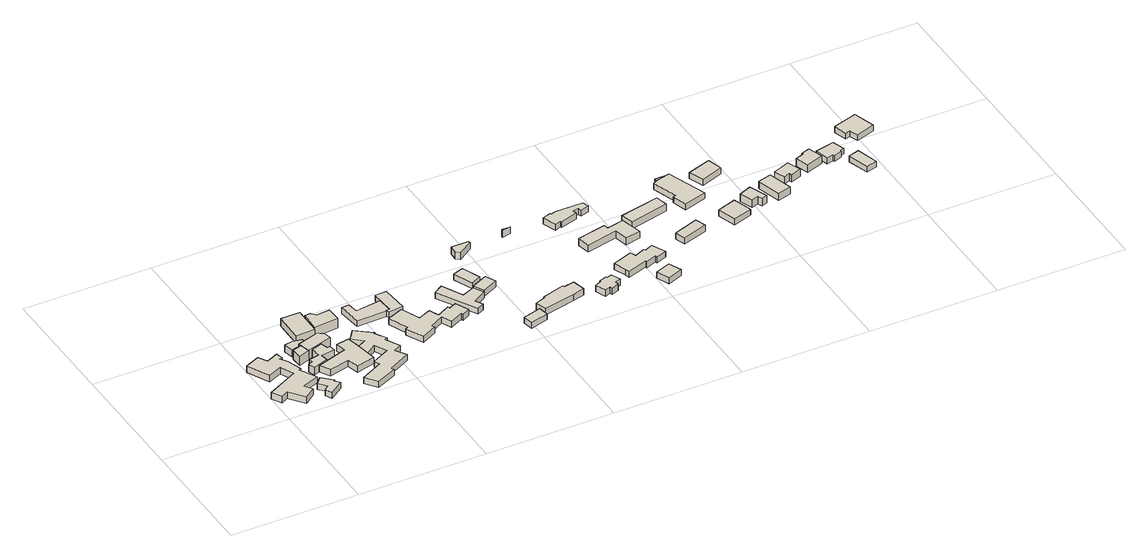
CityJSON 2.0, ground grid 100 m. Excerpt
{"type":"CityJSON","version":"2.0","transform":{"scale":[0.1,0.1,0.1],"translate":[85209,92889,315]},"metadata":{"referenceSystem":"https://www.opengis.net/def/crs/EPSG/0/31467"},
"CityObjects":{
"building1":{"type":"Building","geometry":[{"type":"Solid","lod":"1","boundaries":[[[[0,1,2,3,4,5,6,7,8,9,10,11,12,13,14,15,16,17,18]],[[17,19,20,18]],[[16,21,19,17]],[[15,22,21,16]],[[14,23,22,15]],[[13,24,23,14]],[[12,25,24,13]],[[11,26,25,12]],[[10,27,26,11]],[[9,28,27,10]],[[8,29,28,9]],[[7,30,29,8]],[[6,31,30,7]],[[5,32,31,6]],[[4,33,32,5]],[[3,34,33,4]],[[2,35,34,3]],[[1,36,35,2]],[[0,37,36,1]],[[18,20,37,0]],[[19,21,22,23,24,25,26,27,28,29,30,31,32,33,34,35,36,37,20]]]]}]},
"building2":{"type":"Building","geometry":[{"type":"Solid","lod":"1","boundaries":[[[[38,39,40,41,42,43,44,45]],[[44,46,47,45]],[[43,48,46,44]],[[42,49,48,43]],[[41,50,49,42]],[[40,51,50,41]],[[39,52,51,40]],[[38,53,52,39]],[[45,47,53,38]],[[46,48,49,50,51,52,53,47]]]]}]},
"building3":{"type":"Building","geometry":[{"type":"Solid","lod":"1","boundaries":[[[[54,55,56,57]],[[56,58,59,57]],[[55,60,58,56]],[[54,61,60,55]],[[57,59,61,54]],[[58,60,61,59]]]]}]},
"building4":{"type":"Building","geometry":[{"type":"Solid","lod":"1","boundaries":[[[[62,63,64,65,66]],[[65,67,68,66]],[[64,69,67,65]],[[63,70,69,64]],[[62,71,70,63]],[[66,68,71,62]],[[67,69,70,71,68]]]]}]},
"building5":{"type":"Building","geometry":[{"type":"Solid","lod":"1","boundaries":[[[[72,73,74,75,76,77,78,79,80,81,82,83]],[[82,84,85,83]],[[81,86,84,82]],[[80,87,86,81]],[[79,88,87,80]],[[78,89,88,79]],[[77,90,89,78]],[[76,91,90,77]],[[75,92,91,76]],[[74,93,92,75]],[[73,94,93,74]],[[72,95,94,73]],[[83,85,95,72]],[[84,86,87,88,89,90,91,92,93,94,95,85]]]]}]},
"building6":{"type":"Building","geometry":[{"type":"Solid","lod":"1","boundaries":[[[[96,54,57,97,98,99,100]],[[99,101,102,100]],[[98,103,101,99]],[[97,104,103,98]],[[57,105,104,97]],[[54,106,105,57]],[[96,107,106,54]],[[100,102,107,96]],[[101,103,104,105,106,107,102]]]]}]},
"building7":{"type":"Building","geometry":[{"type":"Solid","lod":"1","boundaries":[[[[108,109,110,111,112,113,114,115,116]],[[115,117,118,116]],[[114,119,117,115]],[[113,120,119,114]],[[112,121,120,113]],[[111,122,121,112]],[[110,123,122,111]],[[109,124,123,110]],[[108,125,124,109]],[[116,118,125,108]],[[117,119,120,121,122,123,124,125,118]]]]}]},
"building8":{"type":"Building","geometry":[{"type":"Solid","lod":"1","boundaries":[[[[126,127,128,129,130]],[[129,131,132,130]],[[128,133,131,129]],[[127,134,133,128]],[[126,135,134,127]],[[130,132,135,126]],[[131,133,134,135,132]]]]}]},
"building9":{"type":"Building","geometry":[{"type":"Solid","lod":"1","boundaries":[[[[136,137,138,139,140,141,142,143,144,145,146,147,148,149,150,151,152,153,154,155]],[[154,156,157,155]],[[153,158,156,154]],[[152,159,158,153]],[[151,160,159,152]],[[150,161,160,151]],[[149,162,161,150]],[[148,163,162,149]],[[147,164,163,148]],[[146,165,164,147]],[[145,166,165,146]],[[144,167,166,145]],[[143,168,167,144]],[[142,169,168,143]],[[141,170,169,142]],[[140,171,170,141]],[[139,172,171,140]],[[138,173,172,139]],[[137,174,173,138]],[[136,175,174,137]],[[155,157,175,136]],[[156,158,159,160,161,162,163,164,165,166,167,168,169,170,171,172,173,174,175,157]]]]}]},
"building10":{"type":"Building","geometry":[{"type":"Solid","lod":"1","boundaries":[[[[176,177,178,179,180,181]],[[180,182,183,181]],[[179,184,182,180]],[[178,185,184,179]],[[177,186,185,178]],[[176,187,186,177]],[[181,183,187,176]],[[182,184,185,186,187,183]]]]}]},
"building11":{"type":"Building","geometry":[{"type":"Solid","lod":"1","boundaries":[[[[188,189,190,191,192,193]],[[192,194,195,193]],[[191,196,194,192]],[[190,197,196,191]],[[189,198,197,190]],[[188,199,198,189]],[[193,195,199,188]],[[194,196,197,198,199,195]]]]}]},
"building12":{"type":"Building","geometry":[{"type":"Solid","lod":"1","boundaries":[[[[200,201,202,203,204,205]],[[204,206,207,205]],[[203,208,206,204]],[[202,209,208,203]],[[201,210,209,202]],[[200,211,210,201]],[[205,207,211,200]],[[206,208,209,210,211,207]]]]}]},
"building13":{"type":"Building","geometry":[{"type":"Solid","lod":"1","boundaries":[[[[212,213,214,215,216,217,218,219,220,221,222,223,224,225,226,227,228,229]],[[228,230,231,229]],[[227,232,230,228]],[[226,233,232,227]],[[225,234,233,226]],[[224,235,234,225]],[[223,236,235,224]],[[222,237,236,223]],[[221,238,237,222]],[[220,239,238,221]],[[219,240,239,220]],[[218,241,240,219]],[[217,242,241,218]],[[216,243,242,217]],[[215,244,243,216]],[[214,245,244,215]],[[213,246,245,214]],[[212,247,246,213]],[[229,231,247,212]],[[230,232,233,234,235,236,237,238,239,240,241,242,243,244,245,246,247,231]]]]}]},
"building14":{"type":"Building","geometry":[{"type":"Solid","lod":"1","boundaries":[[[[248,249,250,251,252,253,254,255]],[[254,256,257,255]],[[253,258,256,254]],[[252,259,258,253]],[[251,260,259,252]],[[250,261,260,251]],[[249,262,261,250]],[[248,263,262,249]],[[255,257,263,248]],[[256,258,259,260,261,262,263,257]]]]}]},
"building15":{"type":"Building","geometry":[{"type":"Solid","lod":"1","boundaries":[[[[264,265,266,267]],[[266,268,269,267]],[[265,270,268,266]],[[264,271,270,265]],[[267,269,271,264]],[[268,270,271,269]]]]}]},
"building16":{"type":"Building","geometry":[{"type":"Solid","lod":"1","boundaries":[[[[272,273,274,275]],[[274,276,277,275]],[[273,278,276,274]],[[272,279,278,273]],[[275,277,279,272]],[[276,278,279,277]]]]}]},
"building17":{"type":"Building","geometry":[{"type":"Solid","lod":"1","boundaries":[[[[280,281,282,283]],[[282,284,285,283]],[[281,286,284,282]],[[280,287,286,281]],[[283,285,287,280]],[[284,286,287,285]]]]}]},
"building18":{"type":"Building","geometry":[{"type":"Solid","lod":"1","boundaries":[[[[288,289,290,291,292]],[[291,293,294,292]],[[290,295,293,291]],[[289,296,295,290]],[[288,297,296,289]],[[292,294,297,288]],[[293,295,296,297,294]]]]}]},
"building19":{"type":"Building","geometry":[{"type":"Solid","lod":"1","boundaries":[[[[298,299,300,301,302,303,304,305,306]],[[305,307,308,306]],[[304,309,307,305]],[[303,310,309,304]],[[302,311,310,303]],[[301,312,311,302]],[[300,313,312,301]],[[299,314,313,300]],[[298,315,314,299]],[[306,308,315,298]],[[307,309,310,311,312,313,314,315,308]]]]}]},
"building20":{"type":"Building","geometry":[{"type":"Solid","lod":"1","boundaries":[[[[316,317,318]],[[317,319,320,318]],[[316,321,319,317]],[[318,320,321,316]],[[319,321,320]]]]}]},
"building21":{"type":"Building","geometry":[{"type":"Solid","lod":"1","boundaries":[[[[322,323,324,325,326,327,328,329,330,331,332,333]],[[332,334,335,333]],[[331,336,334,332]],[[330,337,336,331]],[[329,338,337,330]],[[328,339,338,329]],[[327,340,339,328]],[[326,341,340,327]],[[325,342,341,326]],[[324,343,342,325]],[[323,344,343,324]],[[322,345,344,323]],[[333,335,345,322]],[[334,336,337,338,339,340,341,342,343,344,345,335]]]]}]},
"building22":{"type":"Building","geometry":[{"type":"Solid","lod":"1","boundaries":[[[[346,347,348,349,350,351,352,353,354,355,356,357,358]],[[357,359,360,358]],[[356,361,359,357]],[[355,362,361,356]],[[354,363,362,355]],[[353,364,363,354]],[[352,365,364,353]],[[351,366,365,352]],[[350,367,366,351]],[[349,368,367,350]],[[348,369,368,349]],[[347,370,369,348]],[[346,371,370,347]],[[358,360,371,346]],[[359,361,362,363,364,365,366,367,368,369,370,371,360]]]]}]},
"building23":{"type":"Building","geometry":[{"type":"Solid","lod":"1","boundaries":[[[[372,373,374,375,376,377,378,379,380,381,382,383,384]],[[383,385,386,384]],[[382,387,385,383]],[[381,388,387,382]],[[380,389,388,381]],[[379,390,389,380]],[[378,391,390,379]],[[377,392,391,378]],[[376,393,392,377]],[[375,394,393,376]],[[374,395,394,375]],[[373,396,395,374]],[[372,397,396,373]],[[384,386,397,372]],[[385,387,388,389,390,391,392,393,394,395,396,397,386]]]]}]},
"building24":{"type":"Building","geometry":[{"type":"Solid","lod":"1","boundaries":[[[[398,399,400,401,402,403,404,405]],[[404,406,407,405]],[[403,408,406,404]],[[402,409,408,403]],[[401,410,409,402]],[[400,411,410,401]],[[399,412,411,400]],[[398,413,412,399]],[[405,407,413,398]],[[406,408,409,410,411,412,413,407]]]]}]},
"building25":{"type":"Building","geometry":[{"type":"Solid","lod":"1","boundaries":[[[[414,415,416,417]],[[416,418,419,417]],[[415,420,418,416]],[[414,421,420,415]],[[417,419,421,414]],[[418,420,421,419]]]]}]},
"building26":{"type":"Building","geometry":[{"type":"Solid","lod":"1","boundaries":[[[[422,423,424,425]],[[424,426,427,425]],[[423,428,426,424]],[[422,429,428,423]],[[425,427,429,422]],[[426,428,429,427]]]]}]},
"building27":{"type":"Building","geometry":[{"type":"Solid","lod":"1","boundaries":[[[[430,431,432,433]],[[432,434,435,433]],[[431,436,434,432]],[[430,437,436,431]],[[433,435,437,430]],[[434,436,437,435]]]]}]},
"building28":{"type":"Building","geometry":[{"type":"Solid","lod":"1","boundaries":[[[[438,439,440,441,442,443,444]],[[443,445,446,444]],[[442,447,445,443]],[[441,448,447,442]],[[440,449,448,441]],[[439,450,449,440]],[[438,451,450,439]],[[444,446,451,438]],[[445,447,448,449,450,451,446]]]]}]},
"building29":{"type":"Building","geometry":[{"type":"Solid","lod":"1","boundaries":[[[[452,453,454,455]],[[454,456,457,455]],[[453,458,456,454]],[[452,459,458,453]],[[455,457,459,452]],[[456,458,459,457]]]]}]},
"building30":{"type":"Building","geometry":[{"type":"Solid","lod":"1","boundaries":[[[[460,461,462,463]],[[462,464,465,463]],[[461,466,464,462]],[[460,467,466,461]],[[463,465,467,460]],[[464,466,467,465]]]]}]},
"building31":{"type":"Building","geometry":[{"type":"Solid","lod":"1","boundaries":[[[[468,469,470,471,472]],[[471,473,474,472]],[[470,475,473,471]],[[469,476,475,470]],[[468,477,476,469]],[[472,474,477,468]],[[473,475,476,477,474]]]]}]},
"building32":{"type":"Building","geometry":[{"type":"Solid","lod":"1","boundaries":[[[[478,479,480,481,482,483]],[[482,484,485,483]],[[481,486,484,482]],[[480,487,486,481]],[[479,488,487,480]],[[478,489,488,479]],[[483,485,489,478]],[[484,486,487,488,489,485]]]]}]},
"building33":{"type":"Building","geometry":[{"type":"Solid","lod":"1","boundaries":[[[[490,491,492,493]],[[492,494,495,493]],[[491,496,494,492]],[[490,497,496,491]],[[493,495,497,490]],[[494,496,497,495]]]]}]},
"building34":{"type":"Building","geometry":[{"type":"Solid","lod":"1","boundaries":[[[[498,499,500,501,502,503]],[[502,504,505,503]],[[501,506,504,502]],[[500,507,506,501]],[[499,508,507,500]],[[498,509,508,499]],[[503,505,509,498]],[[504,506,507,508,509,505]]]]}]},
"building35":{"type":"Building","geometry":[{"type":"Solid","lod":"1","boundaries":[[[[510,511,512,513,514,515]],[[514,516,517,515]],[[513,518,516,514]],[[512,519,518,513]],[[511,520,519,512]],[[510,521,520,511]],[[515,517,521,510]],[[516,518,519,520,521,517]]]]}]},
"building36":{"type":"Building","geometry":[{"type":"Solid","lod":"1","boundaries":[[[[522,523,524,525,526,527,528,529]],[[528,530,531,529]],[[527,532,530,528]],[[526,533,532,527]],[[525,534,533,526]],[[524,535,534,525]],[[523,536,535,524]],[[522,537,536,523]],[[529,531,537,522]],[[530,532,533,534,535,536,537,531]]]]}]},
"building37":{"type":"Building","geometry":[{"type":"Solid","lod":"1","boundaries":[[[[538,539,540,541]],[[540,542,543,541]],[[539,544,542,540]],[[538,545,544,539]],[[541,543,545,538]],[[542,544,545,543]]]]}]},
"building38":{"type":"Building","geometry":[{"type":"Solid","lod":"1","boundaries":[[[[546,547,548,549,550,551,552]],[[551,553,554,552]],[[550,555,553,551]],[[549,556,555,550]],[[548,557,556,549]],[[547,558,557,548]],[[546,559,558,547]],[[552,554,559,546]],[[553,555,556,557,558,559,554]]]]}]}
},
"vertices":[
[157,599,62],[117,668,62],[5,619,62],[90,446,62],[198,493,62],[245,389,62],[5,266,62],[49,189,62],[104,220,62],[194,104,62],[281,167,62],[240,229,62],[370,277,62],[299,407,62],[315,416,62],[278,530,62],[242,582,62],[264,587,62],[250,642,62],[264,587,8],[250,642,8],[242,582,8],[278,530,8],[315,416,8],[299,407,8],[370,277,8],[240,229,8],[281,167,8],[194,104,8],[104,220,8],[49,189,8],[5,266,8],[245,389,8],[198,493,8],[90,446,8],[5,619,8],[117,668,8],[157,599,8],
[350,123,58],[375,70,58],[484,148,58],[453,183,58],[461,191,58],[385,265,58],[335,213,58],[386,156,58],[335,213,8],[386,156,8],[385,265,8],[461,191,8],[453,183,8],[484,148,8],[375,70,8],[350,123,8],
[418,602,102],[348,580,102],[351,497,102],[437,525,102],[351,497,22],[437,525,22],[348,580,22],[418,602,22],
[406,706,76],[341,691,76],[360,618,76],[481,650,76],[476,690,76],[481,650,16],[476,690,16],[360,618,16],[341,691,16],[406,706,16],
[604,461,92],[597,512,92],[573,507,92],[557,564,92],[470,536,92],[482,460,92],[398,442,92],[403,410,92],[370,397,92],[386,343,92],[504,385,92],[494,444,92],[504,385,28],[494,444,28],[386,343,28],[370,397,28],[403,410,28],[398,442,28],[482,460,28],[470,536,28],[557,564,28],[573,507,28],[597,512,28],[604,461,28],
[414,623,102],[557,564,102],[642,589,102],[628,649,102],[581,677,102],[628,649,25],[581,677,25],[642,589,25],[557,564,25],[437,525,25],[418,602,25],[414,623,25],
[747,524,93],[645,506,93],[661,424,93],[426,348,93],[471,272,93],[628,308,93],[654,219,93],[799,255,93],[769,425,93],[799,255,39],[769,425,39],[654,219,39],[628,308,39],[471,272,39],[426,348,39],[661,424,39],[645,506,39],[747,524,39],
[610,973,79],[462,972,79],[459,742,79],[607,748,79],[609,901,79],[607,748,15],[609,901,15],[459,742,15],[462,972,15],[610,973,15],
[787,322,82],[876,388,82],[928,294,82],[788,226,82],[808,182,82],[636,94,82],[703,4,82],[863,73,82],[853,98,82],[1025,185,82],[973,267,82],[1034,301,82],[975,410,82],[996,423,82],[942,508,82],[949,517,82],[826,612,82],[765,533,82],[845,466,82],[769,425,82],[845,466,31],[769,425,31],[765,533,31],[826,612,31],[949,517,31],[942,508,31],[996,423,31],[975,410,31],[1034,301,31],[973,267,31],[1025,185,31],[853,98,31],[863,73,31],[703,4,31],[636,94,31],[808,182,31],[788,226,31],[928,294,31],[876,388,31],[787,322,31],
[609,901,98],[607,748,98],[795,763,98],[790,878,98],[688,869,98],[655,904,98],[688,869,16],[655,904,16],[790,878,16],[795,763,16],[607,748,16],[609,901,16],
[1158,682,98],[1149,808,98],[948,783,98],[936,866,98],[877,862,98],[900,676,98],[877,862,48],[900,676,48],[936,866,48],[948,783,48],[1149,808,48],[1158,682,48],
[1145,871,105],[1158,682,105],[1129,681,105],[1137,656,105],[1251,667,105],[1235,874,105],[1251,667,55],[1235,874,55],[1137,656,55],[1129,681,55],[1158,682,55],[1145,871,55],
[1415,453,111],[1382,529,111],[1284,486,111],[1222,633,111],[1095,581,111],[1159,428,111],[1141,419,111],[1207,280,111],[1325,342,111],[1314,366,111],[1421,422,111],[1459,345,111],[1559,393,111],[1568,377,111],[1629,410,111],[1580,515,111],[1523,489,111],[1516,505,111],[1523,489,60],[1516,505,60],[1580,515,60],[1629,410,60],[1568,377,60],[1559,393,60],[1459,345,60],[1421,422,60],[1314,366,60],[1325,342,60],[1207,280,60],[1141,419,60],[1159,428,60],[1095,581,60],[1222,633,60],[1284,486,60],[1382,529,60],[1415,453,60],
[1597,750,103],[1525,705,103],[1699,402,103],[1750,430,103],[1719,487,103],[1824,548,103],[1781,629,103],[1681,586,103],[1781,629,53],[1681,586,53],[1824,548,53],[1719,487,53],[1750,430,53],[1699,402,53],[1525,705,53],[1597,750,53],
[1920,147,113],[1936,69,113],[2077,109,113],[2060,185,113],[2077,109,63],[2060,185,63],[1936,69,63],[1920,147,63],
[1946,609,116],[1908,690,116],[1781,629,116],[1824,548,116],[1781,629,66],[1824,548,66],[1908,690,66],[1946,609,66],
[1906,766,63],[1848,909,63],[1767,881,63],[1828,732,63],[1767,881,13],[1828,732,13],[1848,909,13],[1906,766,13],
[1867,1045,110],[1895,1023,110],[2011,1096,110],[2001,1110,110],[1869,1110,110],[2001,1110,52],[1869,1110,52],[2011,1096,52],[1895,1023,52],[1867,1045,52],
[2146,281,122],[2148,271,122],[2063,240,122],[2091,155,122],[2340,210,122],[2432,236,122],[2407,334,122],[2327,318,122],[2321,333,122],[2327,318,69],[2321,333,69],[2407,334,69],[2432,236,69],[2340,210,69],[2091,155,69],[2063,240,69],[2148,271,69],[2146,281,69],
[2263,1110,121],[2266,1096,121],[2333,1110,121],[2266,1096,63],[2333,1110,63],[2263,1110,63],
[2673,279,128],[2631,265,128],[2628,274,128],[2567,254,128],[2569,244,128],[2519,222,128],[2554,142,128],[2598,160,128],[2602,138,128],[2662,163,128],[2658,189,128],[2702,205,128],[2658,189,74],[2702,205,74],[2662,163,74],[2602,138,74],[2598,160,74],[2554,142,74],[2519,222,74],[2569,244,74],[2567,254,74],[2628,274,74],[2631,265,74],[2673,279,74],
[2791,286,129],[2799,251,129],[2955,305,129],[2956,294,129],[3042,325,129],[3050,309,129],[3130,341,129],[3079,447,129],[3017,418,129],[3010,431,129],[2926,394,129],[2908,439,129],[2751,384,129],[2908,439,79],[2751,384,79],[2926,394,79],[3010,431,79],[3017,418,79],[3079,447,79],[3130,341,79],[3050,309,79],[3042,325,79],[2956,294,79],[2955,305,79],[2799,251,79],[2791,286,79],
[2661,993,128],[2667,983,128],[2803,1026,128],[2796,1056,128],[2841,1066,128],[2848,1038,128],[2915,1058,128],[2898,1110,128],[2686,1110,128],[2647,1098,128],[2644,1108,128],[2575,1085,128],[2615,975,128],[2575,1085,78],[2615,975,78],[2644,1108,78],[2647,1098,78],[2686,1110,78],[2898,1110,78],[2915,1058,78],[2848,1038,78],[2841,1066,78],[2796,1056,78],[2803,1026,78],[2667,983,78],[2661,993,78],
[2901,756,139],[2897,794,139],[2669,744,139],[2687,643,139],[2935,697,139],[2959,592,139],[3079,617,139],[3035,785,139],[3079,617,81],[3035,785,81],[2959,592,81],[2935,697,81],[2687,643,81],[2669,744,81],[2897,794,81],[2901,756,81],
[3082,205,126],[2964,161,126],[3005,59,126],[3124,105,126],[3005,59,76],[3124,105,76],[2964,161,76],[3082,205,76],
[3053,829,145],[3079,731,145],[3385,803,145],[3364,898,145],[3385,803,86],[3364,898,86],[3079,731,86],[3053,829,86],
[3507,462,142],[3479,546,142],[3285,479,142],[3313,400,142],[3285,479,89],[3313,400,89],[3479,546,89],[3507,462,89],
[3508,746,140],[3686,798,140],[3573,1109,140],[3472,1083,140],[3428,1062,140],[3494,867,140],[3473,859,140],[3494,867,90],[3473,859,90],[3428,1062,90],[3472,1083,90],[3573,1109,90],[3686,798,90],[3508,746,90],
[3472,1083,133],[3573,1109,133],[3573,1110,133],[3463,1110,133],[3573,1110,83],[3463,1110,83],[3573,1109,83],[3472,1083,83],
[3668,567,147],[3716,421,147],[3866,471,147],[3818,617,147],[3866,471,97],[3818,617,97],[3716,421,97],[3668,567,97],
[3702,1051,143],[3747,937,143],[3918,996,143],[3886,1110,143],[3878,1110,143],[3886,1110,92],[3878,1110,92],[3918,996,92],[3747,937,92],[3702,1051,92],
[4030,537,164],[3974,679,164],[3877,640,164],[3917,541,164],[3970,560,164],[3984,523,164],[3970,560,99],[3984,523,99],[3917,541,99],[3877,640,99],[3974,679,99],[4030,537,99],
[4117,525,160],[4221,554,160],[4167,743,160],[4063,714,160],[4167,743,99],[4063,714,99],[4221,554,99],[4117,525,99],
[4380,702,161],[4341,808,161],[4210,760,161],[4242,674,161],[4289,692,161],[4296,671,161],[4289,692,100],[4296,671,100],[4242,674,100],[4210,760,100],[4341,808,100],[4380,702,100],
[4474,852,166],[4478,840,166],[4412,818,166],[4447,715,166],[4581,761,166],[4542,875,166],[4581,761,101],[4542,875,101],[4447,715,101],[4412,818,101],[4478,840,101],[4474,852,101],
[4737,888,144],[4589,855,144],[4617,746,144],[4667,761,144],[4674,748,144],[4738,771,144],[4738,784,144],[4769,794,144],[4738,784,94],[4769,794,94],[4738,771,94],[4674,748,94],[4667,761,94],[4617,746,94],[4589,855,94],[4737,888,94],
[4894,553,145],[4844,720,145],[4762,696,145],[4813,531,145],[4762,696,95],[4813,531,95],[4844,720,95],[4894,553,95],
[4835,1043,147],[4863,938,147],[4903,949,147],[4927,882,147],[5075,931,147],[5023,1100,147],[4961,1081,147],[5023,1100,97],[4961,1081,97],[5075,931,97],[4927,882,97],[4903,949,97],[4863,938,97],[4835,1043,97]
]}
